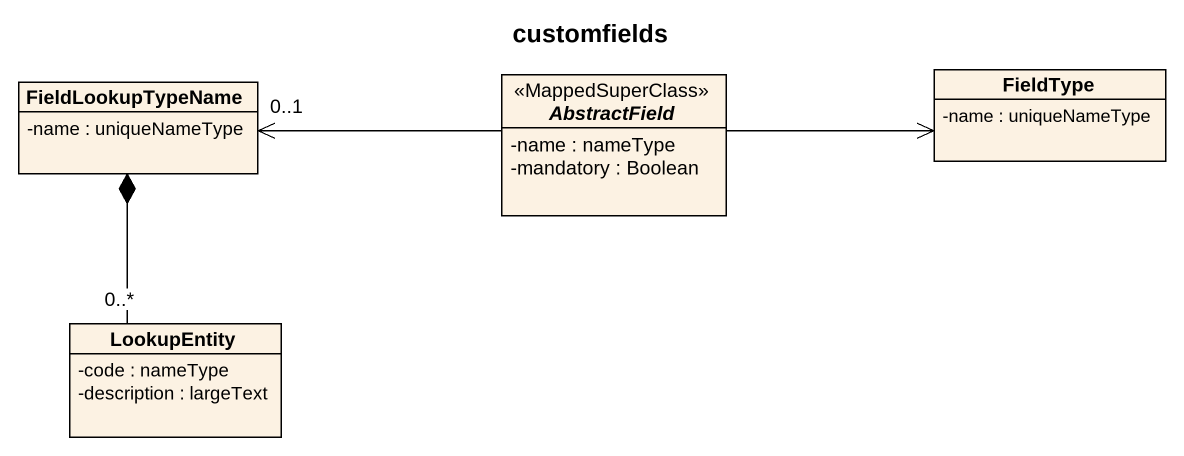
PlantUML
@startuml
title customfields
hide circle
hide empty members
skinparam classAttributeIconSize 0
class FieldLookupTypeName {
  -name : uniqueNameType
}
abstract class AbstractField <<MappedSuperClass>> {
  -name : nameType
  -mandatory : Boolean
}
class FieldType {
  -name : uniqueNameType
}
class LookupEntity {
  -code : nameType
  -description : largeText
}
FieldLookupTypeName *-- "0..*" LookupEntity
AbstractField -left-> "0..1" FieldLookupTypeName
AbstractField -right-> FieldType
@enduml
